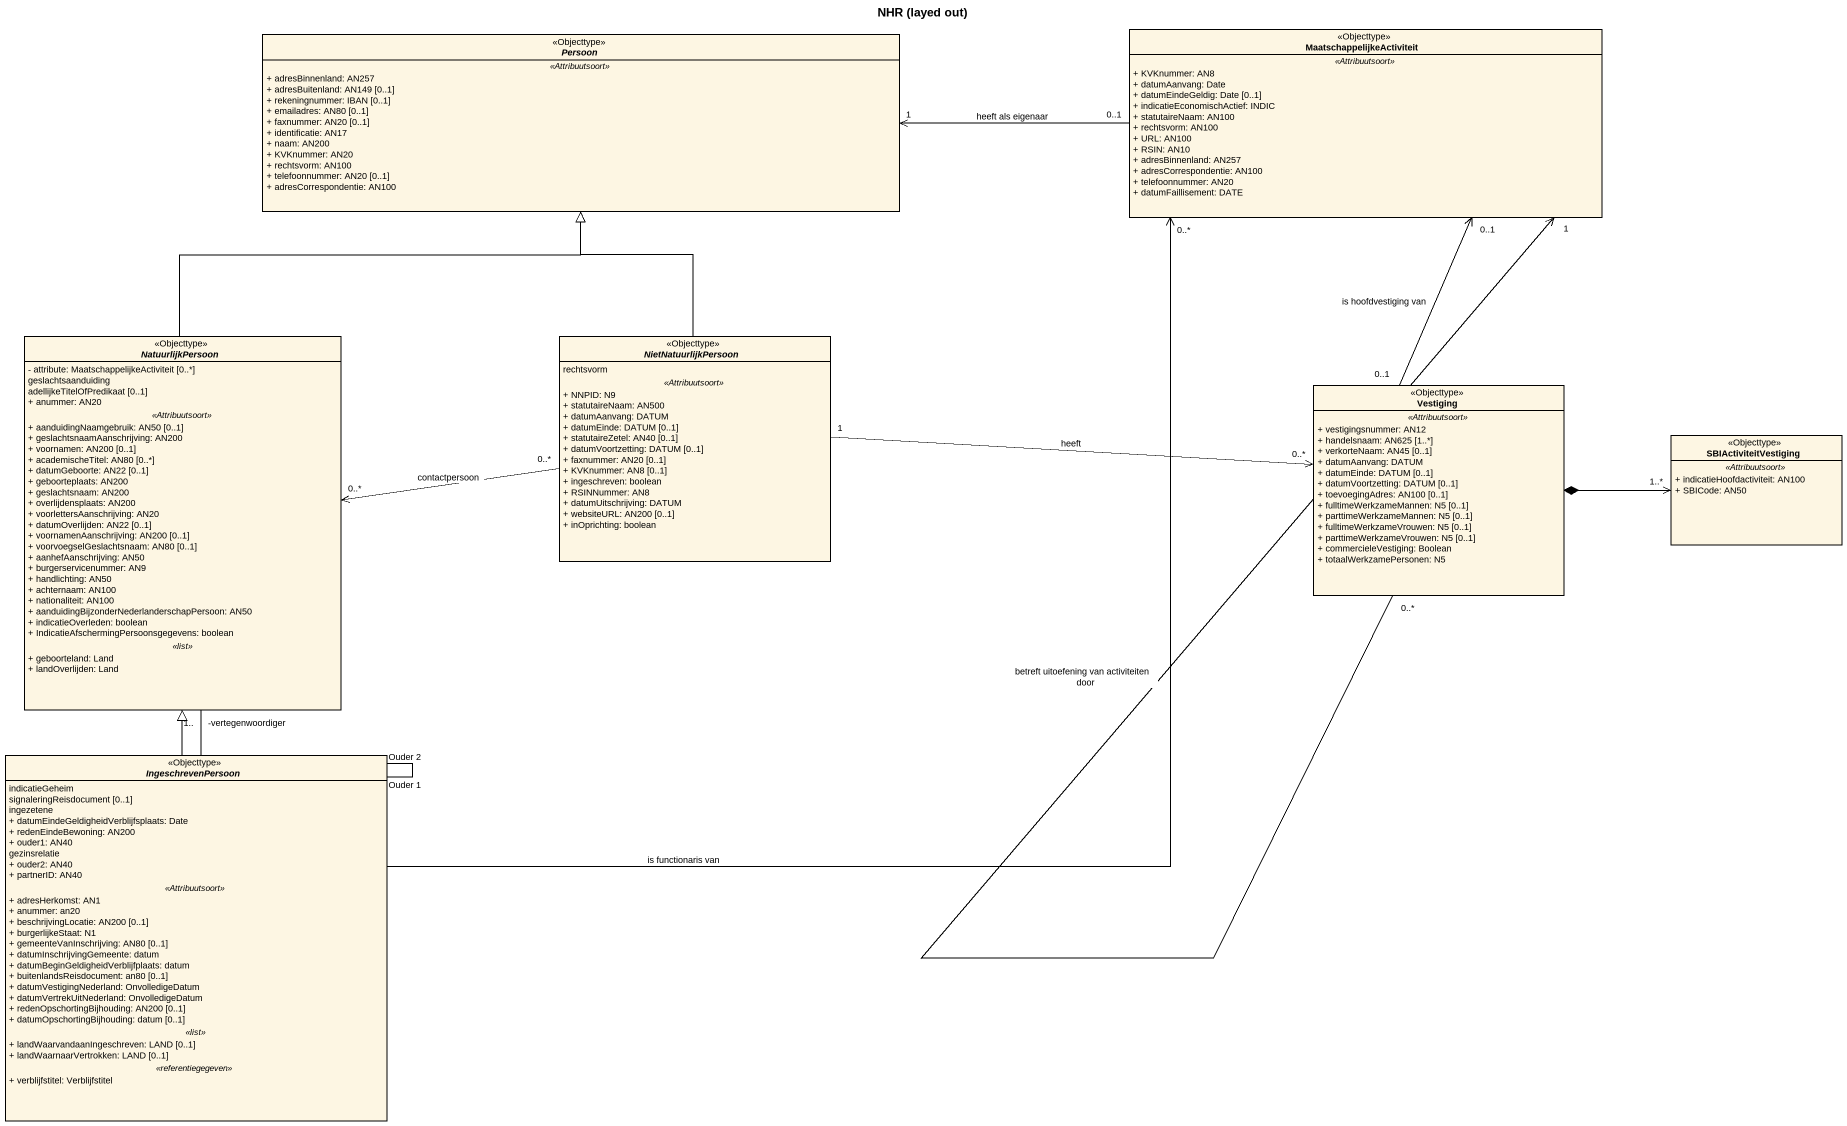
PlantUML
@startuml
title NHR (layed out)
hide circle
hide empty members
skinparam classAttributeIconSize 0
abstract class Persoon <<Objecttype>> {
  .. <<Attribuutsoort>> ..
  + adresBinnenland: AN257
  + adresBuitenland: AN149 [0..1]
  + rekeningnummer: IBAN [0..1]
  + emailadres: AN80 [0..1]
  + faxnummer: AN20 [0..1]
  + identificatie: AN17
  + naam: AN200
  + KVKnummer: AN20
  + rechtsvorm: AN100
  + telefoonnummer: AN20 [0..1]
  + adresCorrespondentie: AN100
}
class MaatschappelijkeActiviteit <<Objecttype>> {
  .. <<Attribuutsoort>> ..
  + KVKnummer: AN8
  + datumAanvang: Date
  + datumEindeGeldig: Date [0..1]
  + indicatieEconomischActief: INDIC
  + statutaireNaam: AN100
  + rechtsvorm: AN100
  + URL: AN100
  + RSIN: AN10
  + adresBinnenland: AN257
  + adresCorrespondentie: AN100
  + telefoonnummer: AN20
  + datumFaillisement: DATE
}
abstract class NatuurlijkPersoon <<Objecttype>> {
  - attribute: MaatschappelijkeActiviteit [0..*]
  geslachtsaanduiding
  adellijkeTitelOfPredikaat [0..1]
  + anummer: AN20
  .. <<Attribuutsoort>> ..
  + aanduidingNaamgebruik: AN50 [0..1]
  + geslachtsnaamAanschrijving: AN200
  + voornamen: AN200 [0..1]
  + academischeTitel: AN80 [0..*]
  + datumGeboorte: AN22 [0..1]
  + geboorteplaats: AN200
  + geslachtsnaam: AN200
  + overlijdensplaats: AN200
  + voorlettersAanschrijving: AN20
  + datumOverlijden: AN22 [0..1]
  + voornamenAanschrijving: AN200 [0..1]
  + voorvoegselGeslachtsnaam: AN80 [0..1]
  + aanhefAanschrijving: AN50
  + burgerservicenummer: AN9
  + handlichting: AN50
  + achternaam: AN100
  + nationaliteit: AN100
  + aanduidingBijzonderNederlanderschapPersoon: AN50
  + indicatieOverleden: boolean
  + IndicatieAfschermingPersoonsgegevens: boolean
  .. <<list>> ..
  + geboorteland: Land
  + landOverlijden: Land
}
abstract class NietNatuurlijkPersoon <<Objecttype>> {
  rechtsvorm
  .. <<Attribuutsoort>> ..
  + NNPID: N9
  + statutaireNaam: AN500
  + datumAanvang: DATUM
  + datumEinde: DATUM [0..1]
  + statutaireZetel: AN40 [0..1]
  + datumVoortzetting: DATUM [0..1]
  + faxnummer: AN20 [0..1]
  + KVKnummer: AN8 [0..1]
  + ingeschreven: boolean
  + RSINNummer: AN8
  + datumUitschrijving: DATUM
  + websiteURL: AN200 [0..1]
  + inOprichting: boolean
}
class Vestiging <<Objecttype>> {
  .. <<Attribuutsoort>> ..
  + vestigingsnummer: AN12
  + handelsnaam: AN625 [1..*]
  + verkorteNaam: AN45 [0..1]
  + datumAanvang: DATUM
  + datumEinde: DATUM [0..1]
  + datumVoortzetting: DATUM [0..1]
  + toevoegingAdres: AN100 [0..1]
  + fulltimeWerkzameMannen: N5 [0..1]
  + parttimeWerkzameMannen: N5 [0..1]
  + fulltimeWerkzameVrouwen: N5 [0..1]
  + parttimeWerkzameVrouwen: N5 [0..1]
  + commercieleVestiging: Boolean
  + totaalWerkzamePersonen: N5
}
class SBIActiviteitVestiging <<Objecttype>> {
  .. <<Attribuutsoort>> ..
  + indicatieHoofdactiviteit: AN100
  + SBICode: AN50
}
abstract class IngeschrevenPersoon <<Objecttype>> {
  indicatieGeheim
  signaleringReisdocument [0..1]
  ingezetene
  + datumEindeGeldigheidVerblijfsplaats: Date
  + redenEindeBewoning: AN200
  + ouder1: AN40
  gezinsrelatie
  + ouder2: AN40
  + partnerID: AN40
  .. <<Attribuutsoort>> ..
  + adresHerkomst: AN1
  + anummer: an20
  + beschrijvingLocatie: AN200 [0..1]
  + burgerlijkeStaat: N1
  + gemeenteVanInschrijving: AN80 [0..1]
  + datumInschrijvingGemeente: datum
  + datumBeginGeldigheidVerblijfplaats: datum
  + buitenlandsReisdocument: an80 [0..1]
  + datumVestigingNederland: OnvolledigeDatum
  + datumVertrekUitNederland: OnvolledigeDatum
  + redenOpschortingBijhouding: AN200 [0..1]
  + datumOpschortingBijhouding: datum [0..1]
  .. <<list>> ..
  + landWaarvandaanIngeschreven: LAND [0..1]
  + landWaarnaarVertrokken: LAND [0..1]
  .. <<referentiegegeven>> ..
  + verblijfstitel: Verblijfstitel
}
MaatschappelijkeActiviteit "0..1" -left-> "1" Persoon : heeft als eigenaar
MaatschappelijkeActiviteit "0..*" <-left- "-vertegenwoordiger\n1.." NatuurlijkPersoon : is functionaris van
NatuurlijkPersoon -up-|> Persoon
NietNatuurlijkPersoon -up-|> Persoon
NietNatuurlijkPersoon "0..*" -left-> "0..*" NatuurlijkPersoon : contactpersoon
NietNatuurlijkPersoon "1" -right-> "0..*" Vestiging : heeft
Vestiging "0..1" -up-> "0..1" MaatschappelijkeActiviteit : is hoofdvestiging van
Vestiging "0..*" -up-> "1" MaatschappelijkeActiviteit : betreft uitoefening van activiteiten door
Vestiging *-right-> "1..*" SBIActiviteitVestiging
IngeschrevenPersoon -up-|> NatuurlijkPersoon
IngeschrevenPersoon -- IngeschrevenPersoon : Ouder 1
IngeschrevenPersoon -- IngeschrevenPersoon : Ouder 2
@enduml
